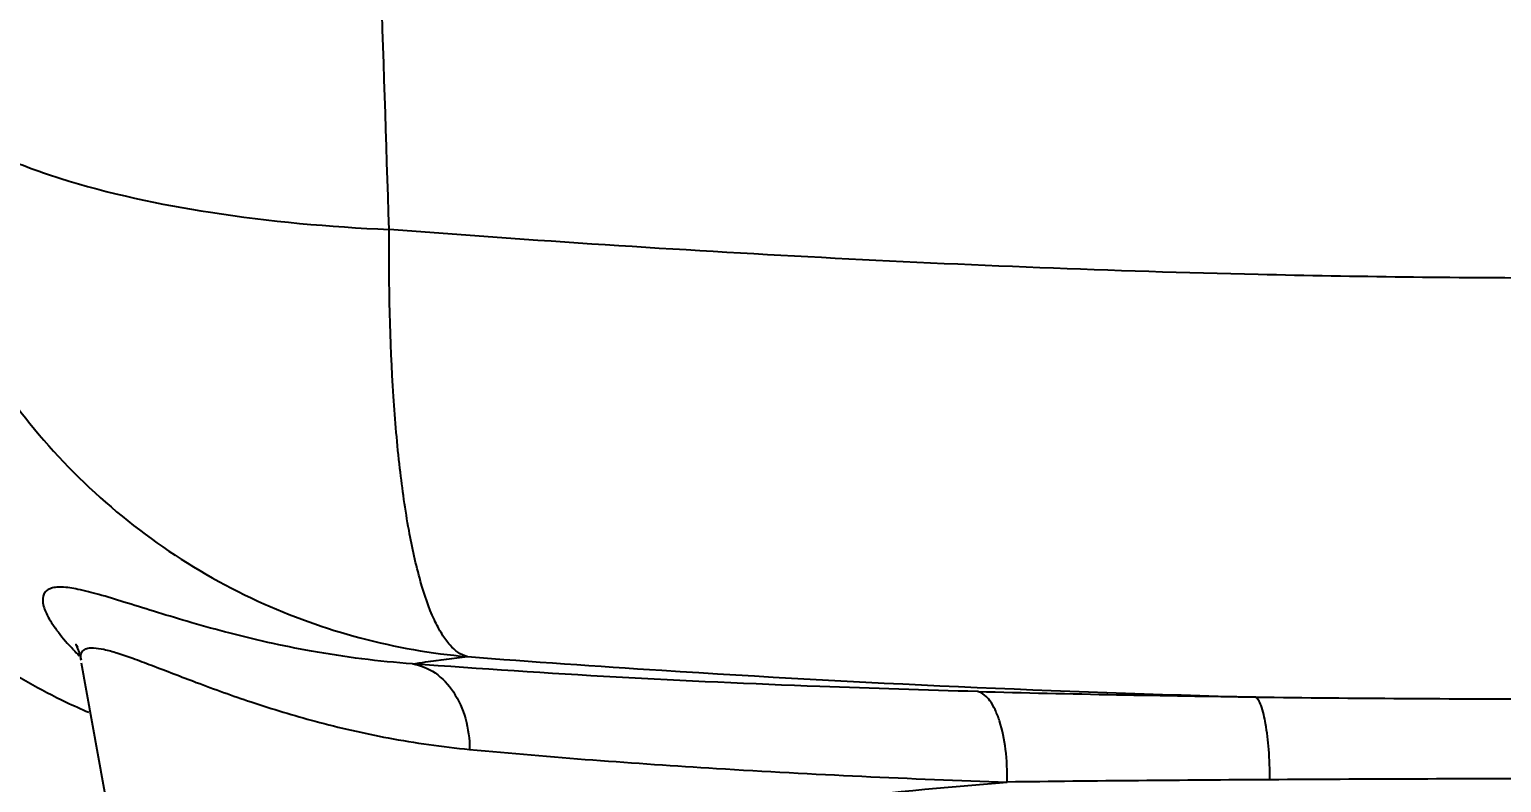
# Model space of a CAD drawing. Header units: millimetres. Extents: x 1091 to 1735, y 843 to 1297.
# Drawn here: x 1455.22 to 1471.46, y 1180.33 to 1188.63 of the extents above; entities that cross this region are included whole.
import ezdxf

# ---------------------------------------------------------------- set-up
doc = ezdxf.new("R2010")
doc.units = ezdxf.units.MM
doc.styles.add('Daelim Dimension', font='\x7f\x7f\x7f\x7f.TTF')
doc.dimstyles.new('DEFAULT', dxfattribs={"dimscale": 2, "dimtxt": 2, "dimasz": 2, "dimexe": 0, "dimexo": 2, "dimgap": 1, "dimtad": 1, "dimdec": 1, "dimzin": 9, "dimdsep": 46, "dimtxsty": 'Daelim Dimension', "dimcen": 0.5, "dimclrd": 252, "dimclre": 252, "dimclrt": 3, "dimadec": 1, "dimazin": 0, "dimtfac": 1, "dimtdec": 1, "dimtix": 1, "dimtmove": 0, "dimatfit": 3, "dimfxl": 0, "dimtolj": 1, "dimtzin": 1, "dimlwd": 9, "dimlwe": 9, "dimarcsym": 0})

# ---------------------------------------------------------------- blocks, each defined once
blk = doc.blocks.new('*D4')
at = {"color": 5, "lineweight": 9}
for p, q in [((1435.712, 1187.784), (1406.581, 1187.784)), ((1406.581, 1183.784), (1406.581, 1132.656)), ((1493.501, 1128.656), (1406.581, 1128.656))]:
    blk.add_line(p, q, dxfattribs=at)
at = {"color": 5}
for points in [[(1405.914, 1183.784), (1407.247, 1183.784), (1406.581, 1187.784)], [(1405.914, 1132.656), (1407.247, 1132.656), (1406.581, 1128.656)]]:
    blk.add_solid(points, dxfattribs=at)
at = {"layer": 'Defpoints', "color": 0}
for p in [(1439.712, 1187.784), (1406.581, 1128.656), (1497.501, 1128.656)]:
    blk.add_point(p, dxfattribs=at)
at = {"color": 7, "insert": (1399.137, 1158.22), "char_height": 10, "attachment_point": 5, "rotation": 90, "style": 'Daelim Dimension'}
blk.add_mtext('\\A1;59', dxfattribs=at)

msp = doc.modelspace()

# ---------------------------------------------------------------- linework, layer by layer
at = {"color": 7, "linetype": 'Continuous'}
for p, q in [((1455.793, 1181.679), (1455.792, 1181.68)), ((1456.542, 1177.512), (1455.799, 1181.645))]:
    msp.add_line(p, q, dxfattribs=at)
msp.add_lwpolyline([(1455.758, 1181.82), (1455.736, 1181.85), (1455.773, 1181.762), (1455.793, 1181.679)], dxfattribs=at)
for centre, radius, start, end in [((1457.664, 1183.675), 2.713, 223.1174, 223.8893), ((1457.795, 1183.801), 2.896, 223.9, 225.7381), ((1471.684, 1410.714), 229.46, 268.50178, 269.26667), ((1458.688, 1187.572), 7.053, 244.3006, 246.5183), ((1471.974, 1438.054), 256.803, 269.28093, 270.00596), ((1471.885, 688.777), 491.592, 90.34712, 90.685), ((1472.202, 659.819), 520.551, 90.02212, 90.36271)]:
    msp.add_arc(centre, radius, start, end, dxfattribs=at)
msp.add_open_spline([(1459.192, 1186.428), (1459.063, 1190.341), (1458.934, 1194.254), (1458.804, 1198.167)], degree=3, dxfattribs=at)
for points, knots in [([(1453.681, 1188.27), (1453.731, 1187.472), (1454.12, 1185.827), (1455.541, 1183.697), (1457.628, 1182.218), (1459.26, 1181.786), (1460.054, 1181.717)], [0, 0, 0, 0, 0.242211, 0.500538, 0.758539, 1, 1, 1, 1]), ([(1453.681, 1188.27), (1453.776, 1187.978), (1454.195, 1187.591), (1454.874, 1187.234), (1455.317, 1187.07), (1455.56, 1186.993)], [0, 0, 0, 0, 0.396074, 0.671298, 1, 1, 1, 1]), ([(1451.643, 1187.235), (1451.67, 1186.607), (1451.903, 1185.351), (1452.73, 1183.628), (1453.993, 1182.19), (1455.061, 1181.49), (1455.629, 1181.216)], [0, 0, 0, 0, 0.24978, 0.499826, 0.749771, 1, 1, 1, 1]), ([(1455.56, 1186.993), (1456.101, 1186.822), (1457.308, 1186.567), (1458.533, 1186.456), (1459.192, 1186.428)], [0, 0, 0, 0, 0.462446, 1, 1, 1, 1]), ([(1460.054, 1181.717), (1459.98, 1181.735), (1459.874, 1181.819), (1459.767, 1181.97), (1459.646, 1182.202), (1459.518, 1182.585), (1459.396, 1183.145), (1459.3, 1183.827), (1459.204, 1184.934), (1459.187, 1185.814), (1459.192, 1186.428)], [0, 0, 0, 0, 0.046566, 0.077102, 0.113569, 0.205352, 0.322436, 0.463256, 0.625343, 1, 1, 1, 1]), ([(1472.001, 1185.891), (1470.926, 1185.893), (1468.244, 1185.924), (1463.973, 1186.097), (1460.78, 1186.304), (1459.192, 1186.428)], [0, 0, 0, 0, 0.251452, 0.627389, 1, 1, 1, 1]), ([(1459.45, 1181.638), (1459.076, 1181.664), (1458.378, 1181.753), (1457.553, 1181.939), (1456.975, 1182.101), (1456.606, 1182.213), (1456.282, 1182.315), (1456.006, 1182.399), (1455.777, 1182.458), (1455.616, 1182.485), (1455.512, 1182.483), (1455.454, 1182.47), (1455.41, 1182.446), (1455.369, 1182.394), (1455.367, 1182.292), (1455.423, 1182.157), (1455.531, 1181.993), (1455.627, 1181.88), (1455.684, 1181.82)], [0, 0, 0, 0, 0.230727, 0.43172, 0.520044, 0.599451, 0.669254, 0.728738, 0.777242, 0.814426, 0.828863, 0.840729, 0.850629, 0.859676, 0.880003, 0.909053, 0.949103, 1, 1, 1, 1]), ([(1455.802, 1181.763), (1455.811, 1181.781), (1455.853, 1181.812), (1455.941, 1181.817), (1456.056, 1181.798), (1456.201, 1181.756), (1456.376, 1181.696), (1456.667, 1181.586), (1457.098, 1181.418), (1457.698, 1181.202), (1458.402, 1180.989), (1459.205, 1180.804), (1459.778, 1180.722), (1460.079, 1180.694)], [0, 0, 0, 0, 0.01349, 0.031898, 0.057903, 0.091763, 0.133382, 0.182466, 0.3014, 0.445273, 0.61109, 0.79649, 1, 1, 1, 1]), ([(1455.793, 1181.68), (1455.791, 1181.688), (1455.788, 1181.716), (1455.792, 1181.746), (1455.802, 1181.763)], [0, 0, 0, 0, 0.288735, 1, 1, 1, 1]), ([(1459.45, 1181.636), (1459.498, 1181.644), (1459.699, 1181.674), (1459.901, 1181.699), (1460.054, 1181.717)], [0, 0, 0, 0, 0.239084, 1, 1, 1, 1]), ([(1465.685, 1181.332), (1465.104, 1181.347), (1463.024, 1181.413), (1460.946, 1181.524), (1459.45, 1181.638)], [0, 0, 0, 0, 0.279261, 1, 1, 1, 1]), ([(1459.45, 1181.638), (1459.538, 1181.624), (1459.717, 1181.548), (1459.92, 1181.328), (1460.05, 1181.031), (1460.079, 1180.808), (1460.079, 1180.694)], [0, 0, 0, 0, 0.218323, 0.456458, 0.719231, 1, 1, 1, 1]), ([(1460.054, 1181.717), (1460.769, 1181.662), (1463.663, 1181.46), (1466.563, 1181.326), (1468.747, 1181.272)], [0, 0, 0, 0, 0.246964, 1, 1, 1, 1]), ([(1466.008, 1180.334), (1466.011, 1180.454), (1466.001, 1180.682), (1465.949, 1180.951), (1465.88, 1181.128), (1465.814, 1181.247), (1465.739, 1181.318), (1465.685, 1181.332)], [0, 0, 0, 0, 0.330185, 0.62212, 0.744314, 0.847729, 1, 1, 1, 1]), ([(1468.907, 1180.36), (1468.906, 1180.471), (1468.899, 1180.679), (1468.868, 1180.952), (1468.828, 1181.137), (1468.785, 1181.234), (1468.761, 1181.265), (1468.747, 1181.272)], [0, 0, 0, 0, 0.35551, 0.660012, 0.880131, 0.952316, 1, 1, 1, 1]), ([(1460.079, 1180.694), (1460.985, 1180.608), (1462.96, 1180.461), (1464.938, 1180.369), (1466.008, 1180.334)], [0, 0, 0, 0, 0.459643, 1, 1, 1, 1]), ([(1456.542, 1177.512), (1456.529, 1177.585), (1456.532, 1177.744), (1456.635, 1177.976), (1456.824, 1178.198), (1457.223, 1178.512), (1457.947, 1178.87), (1459.054, 1179.248), (1460.452, 1179.593), (1462.109, 1179.896), (1463.989, 1180.15), (1465.315, 1180.278), (1466.008, 1180.334)], [0, 0, 0, 0, 0.021644, 0.044997, 0.072585, 0.105927, 0.192351, 0.306352, 0.446912, 0.611616, 0.797321, 1, 1, 1, 1])]:
    msp.add_open_spline(points, degree=3, knots=knots, dxfattribs=at)

# ---------------------------------------------------------------- dimensions: what is measured, and where the dimension line sits
at = {"color": 7}
dim = msp.add_linear_dim(base=(1406.581, 1128.656), p1=(1439.712, 1187.784), p2=(1497.501, 1128.656), angle=90, dimstyle='DEFAULT', override={"dimtxt": 5, "dimdec": 0, "dimclrd": 5, "dimclre": 5, "dimclrt": 7}, dxfattribs=at)
dim.commit()
dim.dimension.update_dxf_attribs({"geometry": '*D4', "text_midpoint": (1406.581, 1158.22), "dimtype": 160})

doc.saveas('drawing.dxf')
